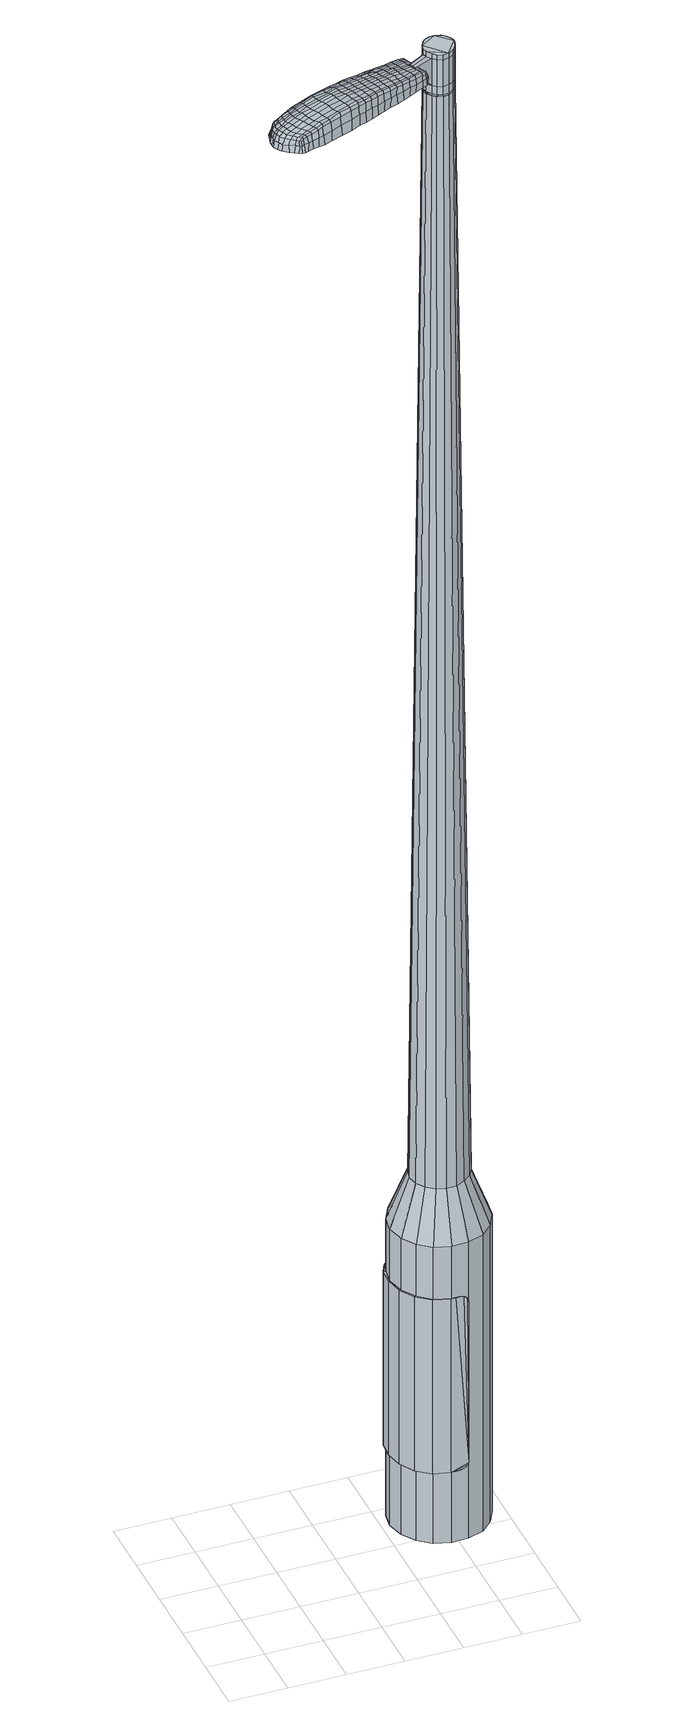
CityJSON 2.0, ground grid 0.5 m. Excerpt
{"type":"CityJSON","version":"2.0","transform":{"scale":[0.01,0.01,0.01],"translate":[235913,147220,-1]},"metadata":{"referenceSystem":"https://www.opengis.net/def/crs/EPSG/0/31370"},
"CityObjects":{
"object1":{"type":"GenericCityObject","attributes":{"cluster":437,"mean_distance_to_centroid":0.354,"new_centroid_x":235915.01,"new_centroid_y":147221.31,"mean_distance_to_camera":9.26,"H1":-18.35,"H2":-41.87,"Z_final":112.53,"cluster2":-1,"proj_x":235913.63,"proj_y":147218.05,"id_line":53532,"bearing_l":112.91,"distance":3.54,"orientation":"left","G_obj":202.91},"geometry":[{"type":"MultiSurface","lod":"2","boundaries":[[[0,1,2,3]],[[1,4,5,2]],[[4,6,7,5]],[[6,8,9,7]],[[8,10,11,9]],[[10,12,13,11]],[[12,14,15,13]],[[14,16,17,15]],[[16,18,19,17]],[[18,20,21,19]],[[20,22,23,21]],[[22,24,25,23]],[[24,26,27,25]],[[26,28,29,27]],[[28,30,31,29]],[[30,32,33,31]],[[32,34,35,33]],[[34,0,3,35]],[[36,37,38,39]],[[38,40,41,42]],[[41,43,42]],[[42,44,45,46]],[[45,47,46]],[[46,48,49,50]],[[49,51,50]],[[42,46,50,38]],[[50,52,39,38]],[[53,36,39]],[[2,5,7,35]],[[7,9,11,15]],[[11,13,15]],[[15,17,19,23]],[[19,21,23]],[[23,25,27,31]],[[27,29,31]],[[15,23,31,7]],[[31,33,35,7]],[[3,2,35]],[[1,0,54,55]],[[0,34,56,54]],[[34,32,57,56]],[[32,30,58,57]],[[30,28,59,58]],[[28,26,60,59]],[[26,24,61,60]],[[24,22,62,61]],[[22,20,63,62]],[[20,18,64,63]],[[18,16,65,64]],[[16,14,66,65]],[[14,12,67,66]],[[12,10,68,67]],[[10,8,69,68]],[[8,6,70,69]],[[6,4,71,70]],[[4,1,55,71]],[[55,54,72,73]],[[54,56,74,72]],[[56,57,75,74]],[[57,58,76,75]],[[58,59,77,76]],[[59,60,78,77]],[[60,61,79,78]],[[61,62,80,79]],[[62,63,81,80]],[[63,64,82,81]],[[64,65,83,82]],[[65,66,84,83]],[[66,67,85,84]],[[67,68,86,85]],[[68,69,87,86]],[[69,70,88,87]],[[70,71,89,88]],[[71,55,73,89]],[[90,91,92,93]],[[74,94,91,90]],[[95,96,94,74]],[[97,98,96,95]],[[99,100,98,97]],[[78,101,100,99]],[[79,102,101,78]],[[80,103,102,79]],[[104,105,103,80]],[[106,107,105,104]],[[83,108,107,106]],[[109,110,108,83]],[[85,111,110,109]],[[112,113,111,85]],[[114,115,113,112]],[[88,116,115,114]],[[89,117,116,88]],[[93,92,117,89]],[[118,119,120,121]],[[122,118,121,123]],[[124,122,123,125]],[[126,124,125,127]],[[128,126,127,129]],[[130,128,129,131]],[[132,130,131,133]],[[134,132,133,135]],[[136,134,135,137]],[[138,136,137,139]],[[140,138,139,141]],[[142,140,141,143]],[[144,142,143,145]],[[146,144,145,147]],[[148,146,147,149]],[[150,148,149,151]],[[73,72,90,93]],[[72,74,90]],[[75,95,74]],[[75,76,97,95]],[[76,77,99,97]],[[77,78,99]],[[81,104,80]],[[81,82,106,104]],[[82,83,106]],[[84,109,83]],[[84,85,109]],[[86,112,85]],[[86,87,114,112]],[[87,88,114]],[[73,93,89]],[[152,153,92,91]],[[153,117,92]],[[154,115,116]],[[154,155,113,115]],[[155,111,113]],[[156,110,111]],[[156,108,110]],[[157,107,108]],[[157,158,105,107]],[[158,103,105]],[[159,100,101]],[[159,160,98,100]],[[160,161,96,98]],[[161,94,96]],[[152,91,94]],[[39,52,150,162]],[[153,152,163,151]],[[53,39,162,119]],[[152,94,120,163]],[[36,53,119,118]],[[94,161,121,120]],[[37,36,118,122]],[[161,160,123,121]],[[38,37,122,124]],[[160,159,125,123]],[[40,38,124,126]],[[159,101,127,125]],[[41,40,126,128]],[[101,102,129,127]],[[43,41,128,130]],[[102,103,131,129]],[[42,43,130,132]],[[103,158,133,131]],[[44,42,132,134]],[[158,157,135,133]],[[45,44,134,136]],[[157,108,137,135]],[[47,45,136,138]],[[108,156,139,137]],[[46,47,138,140]],[[156,111,141,139]],[[48,46,140,142]],[[111,155,143,141]],[[49,48,142,144]],[[155,154,145,143]],[[51,49,144,146]],[[154,116,147,145]],[[50,51,146,148]],[[116,117,149,147]],[[52,50,148,150]],[[117,153,151,149]],[[150,151,164,165]],[[151,163,166,164]],[[163,120,167,166]],[[120,119,168,167]],[[119,162,169,168]],[[162,150,165,169]],[[170,171,172,173]],[[174,170,173,175]],[[170,174,176,177]],[[171,170,177,178]],[[179,180,181,182]],[[183,179,182,184]],[[179,183,185,186]],[[180,179,186,187]],[[188,189,190,191]],[[192,188,191,193]],[[188,192,194,195]],[[189,188,195,196]],[[197,198,199,200]],[[201,197,200,202]],[[197,201,203,204]],[[198,197,204,205]],[[206,207,208,209]],[[210,206,209,211]],[[206,210,212,213]],[[207,206,213,214]],[[215,216,217,218]],[[219,215,218,220]],[[215,219,221,222]],[[216,215,222,223]],[[224,225,226,227]],[[216,224,227,217]],[[224,216,223,228]],[[225,224,228,229]],[[230,231,232,233]],[[225,230,233,226]],[[230,225,229,234]],[[231,230,234,235]],[[236,174,175,237]],[[231,236,237,232]],[[236,231,235,238]],[[174,236,238,176]],[[239,240,241,242]],[[243,239,242,244]],[[239,243,245,246]],[[240,239,246,247]],[[248,249,250,251]],[[240,248,251,241]],[[248,240,247,252]],[[249,248,252,253]],[[254,255,256,257]],[[249,254,257,250]],[[254,249,253,258]],[[255,254,258,259]],[[260,261,262,263]],[[255,260,263,256]],[[260,255,259,264]],[[261,260,264,265]],[[266,171,178,267]],[[261,266,267,262]],[[266,261,265,268]],[[171,266,268,172]],[[269,270,271,272]],[[273,269,272,274]],[[269,273,275,276]],[[270,269,276,277]],[[278,279,280,281]],[[270,278,281,271]],[[278,270,277,282]],[[279,278,282,283]],[[284,285,286,287]],[[279,284,287,280]],[[284,279,283,288]],[[285,284,288,289]],[[290,183,184,291]],[[285,290,291,286]],[[290,285,289,292]],[[183,290,292,185]],[[293,294,295,296]],[[297,293,296,298]],[[293,297,299,300]],[[294,293,300,301]],[[302,303,304,305]],[[294,302,305,295]],[[302,294,301,306]],[[303,302,306,307]],[[308,309,310,311]],[[303,308,311,304]],[[308,303,307,312]],[[309,308,312,313]],[[314,315,316,317]],[[309,314,317,310]],[[314,309,313,318]],[[315,314,318,319]],[[320,180,187,321]],[[315,320,321,316]],[[320,315,319,322]],[[180,320,322,181]],[[323,209,208,324]],[[325,323,324,326]],[[323,325,327,328]],[[209,323,328,211]],[[329,325,326,330]],[[331,329,330,332]],[[329,331,333,334]],[[325,329,334,327]],[[335,331,332,336]],[[337,335,336,338]],[[335,337,339,340]],[[331,335,340,333]],[[341,337,338,342]],[[343,341,342,344]],[[341,343,345,346]],[[337,341,346,339]],[[347,343,344,348]],[[198,347,348,199]],[[347,198,205,349]],[[343,347,349,345]],[[350,351,196,195]],[[352,350,195,194]],[[350,352,353,354]],[[351,350,354,355]],[[356,357,355,354]],[[358,356,354,353]],[[356,358,359,360]],[[357,356,360,361]],[[362,363,361,360]],[[364,362,360,359]],[[362,364,365,366]],[[363,362,366,367]],[[368,369,367,366]],[[370,368,366,365]],[[368,370,203,201]],[[369,368,201,202]],[[371,372,373,374]],[[273,371,374,275]],[[371,273,274,375]],[[372,371,375,376]],[[377,192,193,378]],[[372,377,378,373]],[[377,372,376,379]],[[192,377,379,194]],[[380,381,382,383]],[[219,380,383,221]],[[380,219,220,384]],[[381,380,384,385]],[[386,387,388,389]],[[381,386,389,382]],[[386,381,385,390]],[[387,386,390,391]],[[392,189,196,393]],[[387,392,393,388]],[[392,387,391,394]],[[189,392,394,190]],[[395,396,397,398]],[[177,395,398,178]],[[395,177,176,399]],[[396,395,399,400]],[[401,402,403,404]],[[396,401,404,397]],[[401,396,400,405]],[[402,401,405,406]],[[407,200,199,408]],[[402,407,408,403]],[[407,402,406,409]],[[200,407,409,202]],[[410,411,412,413]],[[182,410,413,184]],[[410,182,181,414]],[[411,410,414,415]],[[416,204,203,417]],[[411,416,417,412]],[[416,411,415,418]],[[204,416,418,205]],[[419,420,421,422]],[[297,419,422,299]],[[419,297,298,423]],[[420,419,423,424]],[[425,210,211,426]],[[420,425,426,421]],[[425,420,424,427]],[[210,425,427,212]],[[428,429,430,431]],[[243,428,431,245]],[[428,243,244,432]],[[429,428,432,433]],[[434,435,436,437]],[[429,434,437,430]],[[434,429,433,438]],[[435,434,438,439]],[[440,207,214,441]],[[435,440,441,436]],[[440,435,439,442]],[[207,440,442,208]],[[443,444,433,432]],[[242,443,432,244]],[[443,242,241,445]],[[444,443,445,446]],[[447,448,439,438]],[[444,447,438,433]],[[447,444,446,449]],[[448,447,449,450]],[[451,324,208,442]],[[448,451,442,439]],[[451,448,450,452]],[[324,451,452,326]],[[453,454,455,456]],[[300,453,456,301]],[[453,300,299,422]],[[454,453,422,421]],[[457,328,327,458]],[[454,457,458,455]],[[457,454,421,426]],[[328,457,426,211]],[[459,460,446,445]],[[251,459,445,241]],[[459,251,250,461]],[[460,459,461,462]],[[463,464,450,449]],[[460,463,449,446]],[[463,460,462,465]],[[464,463,465,466]],[[467,330,326,452]],[[464,467,452,450]],[[467,464,466,468]],[[330,467,468,332]],[[469,470,471,472]],[[306,469,472,307]],[[469,306,301,456]],[[470,469,456,455]],[[473,334,333,474]],[[470,473,474,471]],[[473,470,455,458]],[[334,473,458,327]],[[475,476,462,461]],[[257,475,461,250]],[[475,257,256,477]],[[476,475,477,478]],[[479,480,466,465]],[[476,479,465,462]],[[479,476,478,481]],[[480,479,481,482]],[[483,336,332,468]],[[480,483,468,466]],[[483,480,482,484]],[[336,483,484,338]],[[485,486,487,488]],[[312,485,488,313]],[[485,312,307,472]],[[486,485,472,471]],[[489,340,339,490]],[[486,489,490,487]],[[489,486,471,474]],[[340,489,474,333]],[[491,492,478,477]],[[263,491,477,256]],[[491,263,262,493]],[[492,491,493,494]],[[495,496,482,481]],[[492,495,481,478]],[[495,492,494,497]],[[496,495,497,498]],[[499,342,338,484]],[[496,499,484,482]],[[499,496,498,500]],[[342,499,500,344]],[[501,502,503,504]],[[318,501,504,319]],[[501,318,313,488]],[[502,501,488,487]],[[505,346,345,506]],[[502,505,506,503]],[[505,502,487,490]],[[346,505,490,339]],[[507,508,494,493]],[[267,507,493,262]],[[507,267,178,398]],[[508,507,398,397]],[[509,510,498,497]],[[508,509,497,494]],[[509,508,397,404]],[[510,509,404,403]],[[511,348,344,500]],[[510,511,500,498]],[[511,510,403,408]],[[348,511,408,199]],[[512,513,415,414]],[[322,512,414,181]],[[512,322,319,504]],[[513,512,504,503]],[[514,349,205,418]],[[513,514,418,415]],[[514,513,503,506]],[[349,514,506,345]],[[515,516,376,375]],[[272,515,375,274]],[[515,272,271,517]],[[516,515,517,518]],[[519,352,194,379]],[[516,519,379,376]],[[519,516,518,520]],[[352,519,520,353]],[[521,522,523,524]],[[222,521,524,223]],[[521,222,221,383]],[[522,521,383,382]],[[525,526,527,528]],[[522,525,528,523]],[[525,522,382,389]],[[526,525,389,388]],[[529,351,355,530]],[[526,529,530,527]],[[529,526,388,393]],[[351,529,393,196]],[[531,532,518,517]],[[281,531,517,271]],[[531,281,280,533]],[[532,531,533,534]],[[535,358,353,520]],[[532,535,520,518]],[[535,532,534,536]],[[358,535,536,359]],[[537,538,539,540]],[[228,537,540,229]],[[537,228,223,524]],[[538,537,524,523]],[[541,542,543,544]],[[538,541,544,539]],[[541,538,523,528]],[[542,541,528,527]],[[545,357,361,546]],[[542,545,546,543]],[[545,542,527,530]],[[357,545,530,355]],[[547,548,534,533]],[[287,547,533,280]],[[547,287,286,549]],[[548,547,549,550]],[[551,364,359,536]],[[548,551,536,534]],[[551,548,550,552]],[[364,551,552,365]],[[553,554,555,556]],[[234,553,556,235]],[[553,234,229,540]],[[554,553,540,539]],[[557,558,559,560]],[[554,557,560,555]],[[557,554,539,544]],[[558,557,544,543]],[[561,363,367,562]],[[558,561,562,559]],[[561,558,543,546]],[[363,561,546,361]],[[563,564,550,549]],[[291,563,549,286]],[[563,291,184,413]],[[564,563,413,412]],[[565,370,365,552]],[[564,565,552,550]],[[565,564,412,417]],[[370,565,417,203]],[[566,567,400,399]],[[238,566,399,176]],[[566,238,235,556]],[[567,566,556,555]],[[568,569,406,405]],[[567,568,405,400]],[[568,567,555,560]],[[569,568,560,559]],[[570,369,202,409]],[[569,570,409,406]],[[570,569,559,562]],[[369,570,562,367]],[[571,572,573,574]],[[574,573,575,576]],[[577,575,573,578]],[[578,573,572,579]],[[580,581,582,583]],[[583,582,584,585]],[[586,584,582,587]],[[587,582,581,588]],[[589,590,591,592]],[[592,591,593,594]],[[595,593,591,596]],[[596,591,590,597]],[[598,599,600,601]],[[601,600,602,603]],[[604,602,600,605]],[[605,600,599,606]],[[607,608,609,610]],[[610,609,611,612]],[[613,611,609,614]],[[614,609,608,615]],[[616,617,618,619]],[[619,618,620,621]],[[622,620,618,623]],[[623,618,617,624]],[[625,626,627,628]],[[628,627,617,616]],[[624,617,627,629]],[[629,627,626,630]],[[631,632,633,634]],[[634,633,626,625]],[[630,626,633,635]],[[635,633,632,636]],[[576,575,637,638]],[[638,637,632,631]],[[636,632,637,639]],[[639,637,575,577]],[[640,641,642,643]],[[643,642,644,645]],[[646,644,642,647]],[[647,642,641,648]],[[649,650,651,652]],[[652,651,641,640]],[[648,641,651,653]],[[653,651,650,654]],[[655,656,657,658]],[[658,657,650,649]],[[654,650,657,659]],[[659,657,656,660]],[[661,662,663,664]],[[664,663,656,655]],[[660,656,663,665]],[[665,663,662,666]],[[579,572,667,668]],[[668,667,662,661]],[[666,662,667,669]],[[669,667,572,571]],[[670,671,672,673]],[[673,672,674,675]],[[676,674,672,677]],[[677,672,671,678]],[[679,680,681,682]],[[682,681,671,670]],[[678,671,681,683]],[[683,681,680,684]],[[685,686,687,688]],[[688,687,680,679]],[[684,680,687,689]],[[689,687,686,690]],[[585,584,691,692]],[[692,691,686,685]],[[690,686,691,693]],[[693,691,584,586]],[[694,695,696,697]],[[697,696,698,699]],[[700,698,696,701]],[[701,696,695,702]],[[703,704,705,706]],[[706,705,695,694]],[[702,695,705,707]],[[707,705,704,708]],[[709,710,711,712]],[[712,711,704,703]],[[708,704,711,713]],[[713,711,710,714]],[[715,716,717,718]],[[718,717,710,709]],[[714,710,717,719]],[[719,717,716,720]],[[588,581,721,722]],[[722,721,716,715]],[[720,716,721,723]],[[723,721,581,580]],[[607,610,724,725]],[[725,724,726,727]],[[728,726,724,168]],[[168,724,610,612]],[[727,726,729,730]],[[730,729,731,732]],[[733,731,729,734]],[[734,729,726,728]],[[732,731,735,736]],[[736,735,737,738]],[[739,737,735,740]],[[740,735,731,733]],[[738,737,741,742]],[[742,741,743,744]],[[745,743,741,746]],[[746,741,737,739]],[[744,743,747,748]],[[748,747,599,598]],[[606,599,747,749]],[[749,747,743,745]],[[597,750,751,596]],[[596,751,752,595]],[[753,752,751,754]],[[754,751,750,755]],[[755,756,757,754]],[[754,757,758,753]],[[759,758,757,760]],[[760,757,756,761]],[[761,762,763,760]],[[760,763,764,759]],[[765,764,763,766]],[[766,763,762,767]],[[767,768,769,766]],[[766,769,770,765]],[[604,770,769,602]],[[602,769,768,603]],[[771,772,773,774]],[[774,773,674,676]],[[675,674,773,775]],[[775,773,772,776]],[[594,593,777,778]],[[778,777,772,771]],[[776,772,777,779]],[[779,777,593,595]],[[780,781,782,783]],[[783,782,620,622]],[[621,620,782,784]],[[784,782,781,785]],[[786,787,788,789]],[[789,788,781,780]],[[785,781,788,790]],[[790,788,787,791]],[[597,590,792,793]],[[793,792,787,786]],[[791,787,792,794]],[[794,792,590,589]],[[795,796,797,798]],[[798,797,578,579]],[[577,578,797,799]],[[799,797,796,800]],[[801,802,803,804]],[[804,803,796,795]],[[800,796,803,805]],[[805,803,802,806]],[[598,601,807,808]],[[808,807,802,801]],[[806,802,807,809]],[[809,807,601,603]],[[810,811,812,813]],[[813,812,583,585]],[[580,583,812,814]],[[814,812,811,815]],[[604,605,816,817]],[[817,816,811,810]],[[815,811,816,818]],[[818,816,605,606]],[[819,820,698,821]],[[821,698,700]],[[699,698,822]],[[822,698,820,823]],[[612,611,824,825]],[[825,824,820,819]],[[823,820,824,826]],[[826,824,611,613]],[[827,828,829]],[[829,828,644,646]],[[645,644,828,830]],[[830,828,827,831]],[[832,833,834,835]],[[835,834,827,829]],[[831,827,834,836]],[[836,834,833,837]],[[615,608,838,839]],[[839,838,833,832]],[[837,833,838,840]],[[840,838,608,607]],[[831,841,830]],[[830,841,643,645]],[[640,643,841,842]],[[842,841,843]],[[837,844,845,836]],[[836,845,841,831]],[[843,841,845,846]],[[846,845,844,847]],[[607,725,848,840]],[[840,848,844,837]],[[847,844,848,849]],[[849,848,725,727]],[[850,851,852,853]],[[853,852,701,702]],[[700,701,852,821]],[[821,852,851,819]],[[728,168,854,855]],[[855,854,851,850]],[[819,851,854,825]],[[825,854,168,612]],[[843,856,857,842]],[[842,857,652,640]],[[649,652,857,858]],[[858,857,856,859]],[[847,860,861,846]],[[846,861,856,843]],[[859,856,861,862]],[[862,861,860,863]],[[727,730,864,849]],[[849,864,860,847]],[[863,860,864,865]],[[865,864,730,732]],[[866,867,868,869]],[[869,868,707,708]],[[702,707,868,853]],[[853,868,867,850]],[[733,734,870,871]],[[871,870,867,866]],[[850,867,870,855]],[[855,870,734,728]],[[859,872,873,858]],[[858,873,658,649]],[[655,658,873,874]],[[874,873,872,875]],[[863,876,877,862]],[[862,877,872,859]],[[875,872,877,878]],[[878,877,876,879]],[[732,736,880,865]],[[865,880,876,863]],[[879,876,880,881]],[[881,880,736,738]],[[882,883,884,885]],[[885,884,713,714]],[[708,713,884,869]],[[869,884,883,866]],[[739,740,886,887]],[[887,886,883,882]],[[866,883,886,871]],[[871,886,740,733]],[[875,888,889,874]],[[874,889,664,655]],[[661,664,889,890]],[[890,889,888,891]],[[879,892,893,878]],[[878,893,888,875]],[[891,888,893,894]],[[894,893,892,895]],[[738,742,896,881]],[[881,896,892,879]],[[895,892,896,897]],[[897,896,742,744]],[[898,899,900,901]],[[901,900,719,720]],[[714,719,900,885]],[[885,900,899,882]],[[745,746,902,903]],[[903,902,899,898]],[[882,899,902,887]],[[887,902,746,739]],[[891,904,905,890]],[[890,905,668,661]],[[579,668,905,798]],[[798,905,904,795]],[[895,906,907,894]],[[894,907,904,891]],[[795,904,907,804]],[[804,907,906,801]],[[744,748,908,897]],[[897,908,906,895]],[[801,906,908,808]],[[808,908,748,598]],[[815,909,910,814]],[[814,910,723,580]],[[720,723,910,901]],[[901,910,909,898]],[[606,749,911,818]],[[818,911,909,815]],[[898,909,911,903]],[[903,911,749,745]],[[776,912,913,775]],[[775,913,673,675]],[[670,673,913,914]],[[914,913,912,915]],[[595,752,916,779]],[[779,916,912,776]],[[915,912,916,917]],[[917,916,752,753]],[[918,919,920,921]],[[921,920,623,624]],[[622,623,920,783]],[[783,920,919,780]],[[922,923,924,925]],[[925,924,919,918]],[[780,919,924,789]],[[789,924,923,786]],[[755,750,926,927]],[[927,926,923,922]],[[786,923,926,793]],[[793,926,750,597]],[[915,928,929,914]],[[914,929,682,670]],[[679,682,929,930]],[[930,929,928,931]],[[753,758,932,917]],[[917,932,928,915]],[[931,928,932,933]],[[933,932,758,759]],[[934,935,936,937]],[[937,936,629,630]],[[624,629,936,921]],[[921,936,935,918]],[[938,939,940,941]],[[941,940,935,934]],[[918,935,940,925]],[[925,940,939,922]],[[761,756,942,943]],[[943,942,939,938]],[[922,939,942,927]],[[927,942,756,755]],[[931,944,945,930]],[[930,945,688,679]],[[685,688,945,946]],[[946,945,944,947]],[[759,764,948,933]],[[933,948,944,931]],[[947,944,948,949]],[[949,948,764,765]],[[950,951,952,953]],[[953,952,635,636]],[[630,635,952,937]],[[937,952,951,934]],[[954,955,956,957]],[[957,956,951,950]],[[934,951,956,941]],[[941,956,955,938]],[[767,762,958,959]],[[959,958,955,954]],[[938,955,958,943]],[[943,958,762,761]],[[947,960,961,946]],[[946,961,692,685]],[[585,692,961,813]],[[813,961,960,810]],[[765,770,962,949]],[[949,962,960,947]],[[810,960,962,817]],[[817,962,770,604]],[[800,963,964,799]],[[799,964,639,577]],[[636,639,964,953]],[[953,964,963,950]],[[806,965,966,805]],[[805,966,963,800]],[[950,963,966,957]],[[957,966,965,954]],[[603,768,967,809]],[[809,967,965,806]],[[954,965,967,959]],[[959,967,768,767]],[[571,574,173,172]],[[574,576,175,173]],[[586,587,186,185]],[[587,588,187,186]],[[589,592,191,190]],[[592,594,193,191]],[[613,614,213,212]],[[614,615,214,213]],[[616,619,218,217]],[[619,621,220,218]],[[625,628,227,226]],[[628,616,217,227]],[[631,634,233,232]],[[634,625,226,233]],[[576,638,237,175]],[[638,631,232,237]],[[646,647,246,245]],[[647,648,247,246]],[[648,653,252,247]],[[653,654,253,252]],[[654,659,258,253]],[[659,660,259,258]],[[660,665,264,259]],[[665,666,265,264]],[[666,669,268,265]],[[669,571,172,268]],[[676,677,276,275]],[[677,678,277,276]],[[678,683,282,277]],[[683,684,283,282]],[[684,689,288,283]],[[689,690,289,288]],[[690,693,292,289]],[[693,586,185,292]],[[694,697,296,295]],[[697,699,298,296]],[[703,706,305,304]],[[706,694,295,305]],[[709,712,311,310]],[[712,703,304,311]],[[715,718,317,316]],[[718,709,310,317]],[[588,722,321,187]],[[722,715,316,321]],[[771,774,374,373]],[[774,676,275,374]],[[594,778,378,193]],[[778,771,373,378]],[[621,784,384,220]],[[784,785,385,384]],[[785,790,390,385]],[[790,791,391,390]],[[791,794,394,391]],[[794,589,190,394]],[[699,822,423,298]],[[822,823,424,423]],[[823,826,427,424]],[[826,613,212,427]],[[829,431,430]],[[829,646,245,431]],[[832,835,437,436]],[[835,829,430,437]],[[615,839,441,214]],[[839,832,436,441]],[[968,969,970,971]],[[972,973,971,970]],[[974,975,976,977]],[[978,979,980,981]],[[969,982,983,970]],[[984,972,970,983]],[[985,974,977,986]],[[987,988,979,978]],[[982,989,990,983]],[[990,991,984,983]],[[992,985,986,993]],[[994,988,987,995]],[[989,996,997,990]],[[997,998,991,990]],[[999,992,993,1000]],[[1001,994,995,1002]],[[1003,1004,1005,1006]],[[1007,1008,1004,1003]],[[1007,1009,1010,1008]],[[1009,1011,1012,1010]],[[1013,1014,1015,1016]],[[1017,1018,1014,1013]],[[1019,1020,1018,1017]],[[1021,1022,1020,1019]],[[1016,1005,1004,1013]],[[1013,1004,1008,1017]],[[1008,1010,1019,1017]],[[1010,1012,1021,1019]],[[977,976,973,972]],[[986,977,972,984]],[[991,993,986,984]],[[998,1000,993,991]],[[978,981,975,974]],[[987,978,974,985]],[[995,987,985,992]],[[1002,995,992,999]],[[979,1003,1006,980]],[[988,1007,1003,979]],[[1009,1007,988,994]],[[1011,1009,994,1001]],[[1023,1024,1025,1026]],[[1025,1027,1028,1029]],[[1025,1029,1030,1031]],[[1025,1031,1026]],[[1032,1023,1026,1033]],[[1034,1033,1026,1035]],[[1036,1035,1026]],[[1037,1025,1024,1038]],[[1039,1037,1038,1040]],[[1041,1039,1040,1042]],[[1043,1041,1042,1044]],[[1045,1043,1044,1046]],[[1046,1047,1048,1049]],[[1046,1049,1050,1051]],[[1046,1051,1052,1053]],[[1052,1054,1055,1056]],[[1052,1056,1057,1058]],[[1052,1058,1053]],[[1046,1053,1045]],[[1059,1060,1024,1023]],[[1061,1062,1027,1025]],[[1063,1064,1036,1026]],[[1060,1065,1038,1024]],[[1066,1061,1025,1037]],[[1065,1067,1040,1038]],[[1068,1066,1037,1039]],[[1067,1069,1042,1040]],[[1070,1068,1039,1041]],[[1069,1071,1044,1042]],[[1072,1070,1041,1043]],[[1071,1073,1046,1044]],[[1074,1072,1043,1045]],[[1073,1075,1047,1046]],[[1076,1077,1054,1052]],[[1078,1074,1045,1053]],[[1048,1047,1075,1079]],[[1049,1048,1079,1080]],[[1050,1049,1080,1081]],[[1051,1050,1081,1082]],[[1052,1051,1082,1076]],[[1083,1059,1023,1032]],[[1084,1083,1032,1033]],[[1085,1084,1033,1034]],[[1086,1085,1034,1035]],[[1064,1086,1035,1036]],[[1028,1027,1062,1087]],[[1055,1054,1077,1088]],[[1029,1028,1087,1089]],[[1030,1029,1089,1090]],[[1031,1030,1090,1091]],[[1026,1031,1091,1063]],[[1056,1055,1088,1092]],[[1057,1056,1092,1093]],[[1058,1057,1093,1094]],[[1053,1058,1094,1078]]]}]}
},
"vertices":[
[161,112,384],[157,127,384],[157,127,96],[161,112,96],[159,141,384],[159,141,96],[166,154,384],[166,154,96],[177,164,384],[177,164,96],[190,170,384],[190,170,96],[205,171,384],[205,171,96],[219,167,384],[219,167,96],[231,158,384],[231,158,96],[239,145,384],[239,145,96],[242,131,384],[242,131,96],[240,116,384],[240,116,96],[233,103,384],[233,103,96],[223,93,384],[223,93,96],[209,88,384],[209,88,96],[194,87,384],[194,87,96],[180,91,384],[180,91,96],[169,100,384],[169,100,96],[193,117,1524],[198,115,1524],[203,116,1524],[187,124,1524],[207,118,1524],[210,121,1524],[213,130,1524],[212,125,1524],[212,134,1524],[209,138,1524],[201,142,1524],[206,141,1524],[197,142,1524],[192,140,1524],[187,133,1524],[189,137,1524],[186,128,1524],[190,120,1524],[176,119,429],[174,128,429],[181,112,429],[188,106,429],[196,104,429],[205,104,429],[213,108,429],[220,114,429],[224,121,429],[225,130,429],[223,139,429],[218,146,429],[211,151,429],[203,154,429],[194,153,429],[186,150,429],[180,144,429],[176,136,429],[187,124,1483],[186,128,1483],[190,120,1483],[193,117,1483],[198,115,1483],[203,116,1483],[207,118,1483],[210,121,1483],[212,125,1483],[213,130,1483],[212,134,1483],[209,138,1483],[206,141,1483],[201,142,1483],[197,142,1483],[192,140,1483],[189,137,1483],[187,133,1483],[188,124,1483],[188,124,1485],[187,128,1485],[187,128,1483],[190,120,1485],[194,117,1483],[194,117,1485],[198,116,1483],[198,116,1485],[202,116,1483],[202,116,1485],[207,118,1485],[210,121,1485],[212,125,1485],[212,129,1483],[212,129,1485],[211,134,1483],[211,134,1485],[209,138,1485],[205,140,1483],[205,140,1485],[201,142,1485],[197,141,1483],[197,141,1485],[193,140,1483],[193,140,1485],[189,137,1485],[187,133,1485],[193,117,1519],[190,120,1519],[190,120,1493],[193,117,1493],[198,115,1519],[198,115,1493],[203,116,1519],[203,116,1493],[207,118,1519],[207,118,1493],[210,121,1519],[210,121,1493],[212,125,1519],[212,125,1493],[213,130,1519],[213,130,1493],[212,134,1519],[212,134,1493],[209,138,1519],[209,138,1493],[206,141,1519],[206,141,1493],[201,142,1519],[201,142,1493],[197,142,1519],[197,142,1493],[192,140,1519],[192,140,1493],[189,137,1519],[189,137,1493],[187,133,1519],[187,133,1493],[186,128,1519],[186,128,1493],[187,124,1485],[186,128,1485],[192,140,1485],[197,142,1485],[206,141,1485],[212,134,1485],[213,130,1485],[203,116,1485],[198,115,1485],[193,117,1485],[187,124,1519],[187,124,1493],[169,119,1513],[169,119,1518],[170,116,1513],[171,113,1513],[171,113,1518],[170,116,1518],[94,106,1519],[101,108,1518],[99,109,1509],[92,106,1510],[86,102,1519],[84,103,1510],[88,101,1526],[96,104,1525],[102,107,1525],[109,70,1519],[115,73,1518],[116,75,1525],[109,72,1525],[101,66,1519],[101,68,1526],[100,64,1510],[108,68,1510],[115,71,1509],[35,58,1519],[33,61,1519],[32,61,1513],[34,57,1513],[37,54,1519],[36,54,1513],[39,55,1524],[36,58,1524],[35,62,1524],[103,86,1530],[110,89,1529],[108,92,1529],[101,89,1530],[94,83,1531],[93,86,1531],[96,79,1530],[104,83,1530],[111,86,1529],[177,118,1512],[176,121,1512],[175,120,1517],[176,118,1517],[178,115,1512],[177,115,1517],[177,115,1506],[176,118,1506],[175,120,1506],[40,81,1519],[43,83,1519],[42,84,1512],[39,82,1512],[38,80,1518],[37,81,1512],[39,79,1522],[41,80,1523],[44,82,1524],[47,85,1519],[52,88,1519],[51,89,1512],[46,86,1512],[48,84,1524],[53,87,1525],[58,90,1519],[65,94,1519],[63,94,1511],[56,91,1511],[59,89,1526],[66,93,1526],[75,98,1519],[74,99,1510],[77,97,1526],[164,130,1513],[157,128,1513],[158,127,1518],[165,130,1517],[169,132,1512],[169,131,1516],[168,132,1506],[162,131,1507],[155,129,1507],[149,125,1514],[142,123,1515],[144,122,1520],[151,124,1519],[148,126,1507],[141,124,1507],[135,120,1515],[128,118,1516],[130,117,1522],[137,119,1521],[134,121,1508],[127,119,1508],[121,115,1517],[114,113,1517],[116,112,1524],[123,114,1523],[120,116,1508],[113,114,1509],[108,110,1518],[109,109,1524],[106,111,1509],[53,48,1519],[57,49,1519],[56,50,1524],[53,49,1523],[51,48,1518],[51,49,1522],[51,46,1512],[53,46,1512],[56,47,1512],[61,50,1519],[67,52,1519],[67,54,1525],[61,52,1524],[61,49,1512],[66,50,1512],[72,54,1519],[80,57,1519],[80,59,1526],[72,56,1526],[72,52,1511],[79,55,1511],[90,62,1519],[90,63,1526],[90,60,1510],[175,102,1513],[169,99,1513],[168,98,1507],[175,101,1507],[180,105,1512],[180,104,1506],[179,105,1516],[176,104,1517],[169,100,1518],[162,96,1514],[155,92,1515],[155,91,1507],[161,94,1507],[162,97,1519],[155,94,1520],[148,89,1515],[142,86,1516],[141,84,1508],[148,87,1508],[149,91,1521],[142,87,1522],[135,82,1517],[128,79,1517],[128,77,1509],[134,81,1508],[135,84,1523],[129,81,1524],[122,76,1518],[121,74,1509],[122,78,1524],[171,116,1519],[170,118,1519],[164,113,1520],[163,115,1520],[165,110,1520],[172,113,1519],[157,110,1522],[156,112,1522],[150,107,1523],[149,109,1523],[152,104,1523],[158,107,1521],[143,104,1524],[142,106,1524],[137,101,1525],[136,104,1525],[138,98,1525],[145,101,1524],[130,98,1526],[129,101,1526],[123,95,1527],[122,98,1527],[124,92,1527],[131,95,1526],[116,92,1528],[115,95,1528],[118,89,1528],[39,59,1527],[37,63,1527],[41,56,1526],[45,58,1527],[43,61,1528],[42,65,1528],[49,63,1529],[47,67,1529],[51,60,1528],[58,63,1530],[56,66,1530],[54,70,1530],[62,69,1531],[61,73,1531],[64,66,1530],[73,69,1531],[71,73,1531],[69,76,1531],[83,78,1531],[81,81,1531],[84,74,1531],[49,48,1518],[46,49,1519],[45,48,1513],[48,46,1513],[49,49,1523],[47,50,1523],[41,51,1519],[41,50,1513],[43,52,1524],[37,78,1518],[35,76,1518],[37,76,1523],[38,78,1523],[35,79,1513],[34,76,1513],[34,72,1519],[33,68,1519],[34,69,1524],[35,72,1523],[33,72,1513],[32,68,1513],[33,65,1519],[34,65,1524],[32,64,1513],[96,103,1528],[97,101,1528],[104,104,1528],[103,106,1527],[88,100,1528],[89,98,1529],[98,99,1529],[99,96,1530],[106,98,1529],[105,101,1528],[90,95,1529],[91,92,1530],[100,93,1530],[107,95,1529],[92,89,1531],[109,73,1528],[108,75,1529],[100,72,1529],[101,70,1528],[115,76,1527],[114,78,1528],[106,79,1529],[98,75,1530],[113,82,1528],[182,107,1512],[181,109,1512],[180,109,1517],[180,107,1517],[181,106,1506],[180,108,1506],[180,112,1512],[178,112,1517],[179,111,1506],[171,132,1512],[172,130,1512],[171,130,1506],[170,132,1506],[170,131,1517],[171,129,1517],[173,128,1512],[174,125,1512],[173,126,1506],[172,128,1506],[172,127,1517],[173,125,1517],[175,123,1512],[174,123,1506],[174,122,1517],[165,129,1519],[166,127,1519],[158,126,1520],[159,124,1520],[167,125,1519],[168,123,1519],[160,122,1520],[161,120,1520],[169,120,1519],[162,117,1520],[175,105,1519],[175,107,1519],[168,103,1520],[169,102,1520],[173,110,1519],[167,107,1520],[151,123,1521],[152,122,1521],[144,121,1522],[145,119,1522],[153,120,1521],[154,117,1521],[146,117,1522],[147,114,1523],[155,115,1522],[148,112,1523],[162,98,1521],[161,100,1521],[154,97,1522],[155,95,1522],[160,103,1521],[153,100,1522],[137,118,1523],[138,117,1523],[131,116,1524],[131,114,1524],[139,114,1523],[140,112,1524],[132,112,1525],[133,109,1525],[141,109,1524],[134,106,1525],[148,92,1523],[148,94,1523],[141,91,1524],[142,89,1524],[146,97,1524],[139,94,1525],[124,113,1525],[124,111,1525],[117,111,1526],[117,109,1526],[125,109,1526],[126,106,1526],[118,106,1527],[120,104,1527],[128,104,1526],[121,101,1527],[135,86,1525],[134,88,1525],[128,85,1526],[128,83,1526],[133,91,1526],[126,88,1527],[110,108,1527],[111,106,1527],[112,104,1527],[113,101,1528],[114,98,1528],[122,79,1527],[121,81,1527],[119,85,1528],[52,50,1525],[49,51,1525],[55,51,1526],[53,52,1526],[45,53,1526],[49,54,1527],[40,79,1525],[39,77,1525],[42,78,1526],[43,80,1525],[38,73,1525],[37,70,1526],[41,72,1527],[41,75,1526],[37,66,1526],[41,68,1527],[60,53,1526],[58,54,1527],[66,55,1527],[64,56,1528],[54,57,1528],[61,59,1529],[48,83,1526],[47,81,1527],[53,83,1528],[53,85,1527],[46,78,1527],[46,74,1528],[53,77,1529],[53,80,1528],[46,71,1528],[53,73,1530],[72,57,1528],[70,59,1529],[79,60,1528],[78,62,1529],[67,62,1529],[75,65,1530],[59,88,1528],[59,86,1528],[66,89,1529],[66,91,1528],[59,83,1529],[59,80,1530],[67,83,1530],[67,86,1530],[60,76,1530],[68,80,1531],[90,65,1529],[89,67,1529],[86,70,1530],[77,96,1528],[78,94,1529],[78,91,1530],[79,88,1530],[80,84,1531],[100,107,1509],[101,106,1518],[95,104,1518],[93,105,1509],[87,101,1519],[85,101,1510],[88,100,1525],[96,103,1525],[103,105,1525],[115,76,1525],[114,75,1518],[108,72,1518],[108,73,1525],[100,68,1519],[101,70,1525],[100,66,1510],[107,70,1509],[114,73,1509],[34,61,1513],[35,62,1519],[37,59,1519],[36,58,1513],[39,56,1519],[38,55,1513],[40,56,1524],[38,59,1524],[37,62,1524],[108,92,1528],[109,89,1528],[102,86,1529],[101,89,1529],[94,83,1529],[93,86,1529],[96,80,1529],[104,83,1529],[110,86,1528],[173,119,1516],[174,120,1512],[175,117,1512],[174,117,1516],[176,114,1512],[175,114,1516],[175,114,1506],[174,117,1506],[173,119,1506],[43,82,1512],[44,81,1519],[41,80,1518],[40,81,1512],[40,78,1518],[38,79,1512],[41,78,1522],[42,79,1523],[45,80,1523],[52,87,1512],[53,86,1519],[48,83,1519],[47,84,1512],[49,83,1524],[54,85,1525],[64,93,1511],[65,92,1519],[58,89,1519],[57,89,1511],[60,88,1525],[67,91,1526],[76,96,1519],[74,97,1510],[77,95,1526],[158,125,1518],[157,126,1513],[164,128,1513],[165,128,1517],[169,130,1512],[169,129,1515],[168,130,1506],[163,129,1506],[156,127,1507],[144,120,1520],[143,121,1514],[150,123,1514],[151,123,1519],[149,124,1507],[141,122,1507],[130,115,1522],[129,116,1516],[136,118,1515],[137,118,1521],[134,119,1508],[127,117,1508],[116,110,1523],[115,111,1517],[122,114,1516],[123,113,1522],[120,114,1508],[113,112,1508],[108,109,1517],[110,108,1524],[106,109,1509],[56,52,1523],[56,51,1519],[53,50,1518],[53,51,1523],[51,50,1518],[51,51,1522],[51,48,1512],[53,48,1512],[56,49,1512],[66,55,1525],[66,54,1519],[61,52,1519],[61,54,1524],[60,51,1512],[66,52,1512],[79,60,1526],[79,59,1519],[72,56,1519],[72,58,1525],[71,54,1511],[78,57,1511],[89,63,1519],[90,65,1526],[89,62,1510],[167,99,1507],[168,101,1513],[174,104,1513],[174,103,1506],[179,107,1512],[178,105,1506],[178,107,1515],[174,105,1517],[168,102,1518],[154,92,1507],[154,94,1514],[161,97,1514],[160,96,1507],[161,99,1519],[154,96,1520],[140,86,1508],[141,87,1516],[147,91,1515],[147,89,1508],[148,92,1521],[141,89,1522],[127,79,1508],[128,81,1517],[134,84,1516],[134,82,1508],[134,86,1522],[128,83,1523],[121,78,1517],[120,76,1509],[121,80,1524],[170,115,1518],[169,117,1518],[163,112,1519],[162,115,1519],[165,110,1519],[157,109,1520],[156,112,1520],[150,107,1521],[149,109,1521],[151,104,1521],[158,107,1520],[143,104,1523],[142,106,1523],[136,101,1524],[135,103,1524],[137,98,1524],[144,101,1523],[129,98,1525],[128,101,1525],[123,95,1526],[121,98,1526],[124,92,1526],[131,95,1525],[116,92,1527],[115,95,1527],[117,89,1527],[39,63,1526],[40,60,1526],[42,57,1525],[46,58,1526],[44,61,1526],[42,65,1526],[48,67,1528],[49,64,1528],[51,61,1527],[58,63,1528],[56,67,1529],[55,70,1529],[61,73,1530],[63,69,1530],[64,66,1529],[72,70,1530],[71,73,1530],[69,76,1530],[81,81,1530],[82,78,1530],[84,75,1530],[46,49,1513],[47,51,1518],[49,50,1518],[49,48,1512],[50,51,1523],[48,52,1523],[43,53,1519],[42,52,1513],[44,54,1523],[39,75,1523],[37,75,1518],[38,77,1518],[40,77,1523],[37,78,1512],[36,75,1512],[36,69,1523],[35,68,1519],[36,72,1519],[37,72,1523],[35,72,1513],[34,68,1513],[35,65,1519],[36,65,1524],[34,65,1513],[104,103,1527],[97,101,1527],[97,102,1527],[103,104,1526],[89,99,1527],[89,97,1528],[106,98,1528],[99,95,1528],[98,98,1528],[105,101,1527],[90,95,1528],[91,92,1529],[100,92,1529],[107,95,1528],[92,89,1529],[99,72,1528],[107,76,1527],[108,74,1527],[100,71,1527],[114,77,1526],[114,79,1527],[106,79,1528],[98,76,1528],[112,82,1527],[178,108,1516],[179,108,1512],[178,107,1516],[179,106,1506],[178,107,1506],[177,111,1512],[176,111,1516],[177,110,1506],[170,129,1512],[170,130,1512],[169,130,1506],[169,129,1516],[169,128,1516],[171,125,1506],[172,125,1512],[171,127,1512],[170,127,1506],[170,126,1516],[171,124,1516],[173,122,1512],[172,122,1506],[172,122,1516],[165,127,1518],[158,125,1519],[159,124,1519],[167,122,1518],[166,124,1518],[160,122,1519],[161,120,1519],[168,120,1518],[162,117,1519],[167,103,1519],[174,106,1518],[174,105,1518],[168,102,1519],[172,109,1518],[166,106,1519],[152,121,1520],[151,122,1520],[144,120,1521],[145,119,1521],[154,117,1520],[153,119,1520],[146,117,1521],[147,114,1521],[155,114,1520],[148,112,1521],[154,97,1521],[160,100,1520],[161,99,1520],[154,96,1521],[159,103,1520],[152,100,1521],[138,116,1522],[137,117,1522],[131,114,1523],[131,113,1523],[140,111,1522],[139,114,1522],[132,111,1523],[133,109,1524],[141,109,1523],[134,106,1524],[140,91,1523],[147,94,1522],[147,93,1522],[141,90,1523],[146,97,1522],[139,94,1523],[124,111,1524],[124,112,1524],[117,109,1525],[117,108,1525],[126,106,1525],[125,109,1524],[118,106,1525],[119,103,1526],[127,103,1525],[120,100,1526],[127,85,1525],[134,88,1524],[134,87,1524],[128,84,1525],[132,91,1524],[125,88,1525],[110,106,1526],[110,107,1526],[112,100,1527],[111,103,1526],[113,98,1527],[120,82,1526],[121,80,1526],[119,85,1526],[50,52,1524],[52,52,1524],[55,52,1525],[53,53,1525],[46,54,1525],[49,55,1525],[43,78,1525],[40,76,1524],[42,78,1524],[44,79,1525],[42,71,1526],[38,70,1525],[39,73,1524],[42,75,1525],[38,66,1525],[42,68,1526],[58,55,1526],[60,54,1526],[65,56,1526],[64,57,1527],[55,58,1526],[61,60,1527],[54,83,1527],[48,80,1526],[49,82,1526],[54,84,1526],[53,77,1528],[47,74,1527],[47,77,1526],[53,80,1527],[47,70,1527],[54,73,1528],[70,59,1527],[71,58,1527],[79,61,1527],[77,63,1528],[67,62,1528],[75,66,1529],[67,88,1528],[59,85,1527],[60,87,1527],[67,90,1527],[68,83,1529],[60,79,1529],[59,82,1528],[67,86,1528],[60,76,1529],[68,79,1530],[88,67,1528],[89,66,1528],[86,71,1529],[78,93,1528],[78,94,1528],[79,87,1529],[78,90,1529],[80,84,1530],[168,131,1508],[171,124,1508],[141,113,1509],[137,120,1509],[120,105,1510],[117,113,1510],[84,90,1512],[80,99,1512],[97,106,1511],[100,97,1511],[67,83,1513],[55,78,1514],[51,86,1514],[63,92,1513],[174,118,1508],[144,106,1509],[124,97,1510],[87,82,1512],[104,89,1511],[71,75,1513],[58,69,1514],[176,112,1508],[147,98,1509],[127,89,1510],[91,73,1512],[108,80,1511],[62,61,1514],[74,66,1513],[179,106,1508],[150,91,1509],[130,81,1510],[95,65,1512],[111,72,1511],[65,53,1514],[78,58,1513],[43,72,1514],[39,69,1514],[36,75,1514],[39,80,1514],[46,64,1514],[42,62,1514],[49,57,1514],[44,56,1514],[52,49,1514],[47,49,1514],[35,65,1515],[34,60,1515],[33,61,1515],[34,69,1515],[37,61,1515],[34,59,1515],[39,57,1515],[35,58,1515],[41,53,1515],[35,57,1515],[197,86,334],[193,86,334],[193,86,165],[208,86,171],[197,86,165],[201,86,165],[204,86,166],[206,86,167],[207,86,169],[201,86,334],[204,86,333],[206,86,332],[207,86,331],[208,86,328],[179,90,165],[179,90,334],[167,99,165],[167,99,334],[159,112,165],[159,112,334],[156,127,165],[156,127,334],[157,141,165],[157,141,334],[159,145,334],[161,149,334],[162,151,333],[163,153,332],[164,154,331],[164,155,328],[159,145,165],[164,155,171],[164,154,169],[163,153,167],[162,151,166],[161,149,165],[197,89,334],[193,88,334],[193,88,165],[197,89,165],[207,89,171],[207,89,328],[180,93,334],[180,93,165],[169,101,334],[169,101,165],[162,113,334],[162,113,165],[159,127,334],[159,127,165],[160,140,334],[160,140,165],[162,144,334],[166,153,328],[166,153,171],[162,144,165],[164,147,334],[165,150,333],[166,152,332],[166,153,331],[201,89,334],[204,89,333],[206,89,332],[207,89,331],[201,89,165],[166,153,169],[204,89,166],[206,89,167],[207,89,169],[166,152,167],[165,150,166],[164,147,165]
]}
